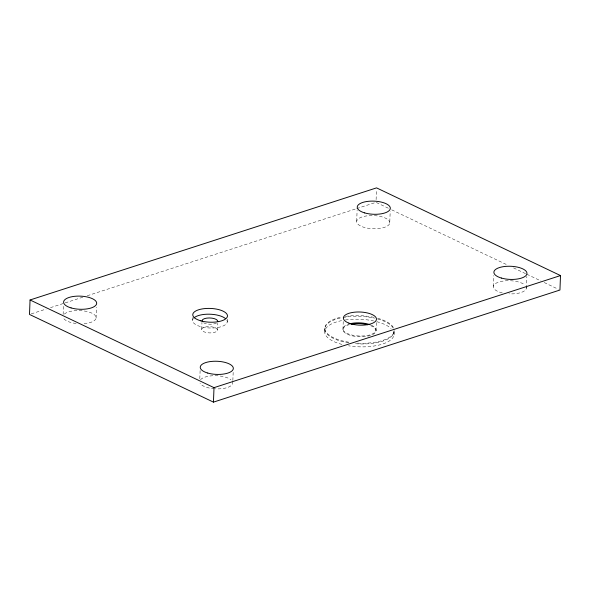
<?xml version="1.0" encoding="UTF-8"?>
<svg xmlns="http://www.w3.org/2000/svg" width="590" height="590" viewBox="0 0 590 590"><rect width="100%" height="100%" fill="white"/><g stroke="black" fill="none" stroke-linecap="round" stroke-linejoin="round"><path stroke-width="0.44" stroke-dasharray="2.95 2.21" d="M63.123 314.455L63.469 305.413M96.104 318.062L96.517 307.213M192.591 320.163L192.687 317.678M199.804 378.684L200.121 370.55M201.699 329.353L201.964 322.413M217.437 330.208A7.884 3.134 2.2 0 0 206.013 326.867A7.884 3.134 2.2 0 0 205.254 332.266A7.884 3.134 2.2 0 0 217.437 330.208L217.703 323.268M227.209 322.044L227.342 318.74M232.858 380.484L233.234 370.542M324.743 331.167L324.884 327.546M342.93 329.596L343.306 319.839M356.692 221.265L357.112 210.416M376.103 199.634L376.479 189.685M376.029 330.71L376.405 320.945M389.747 223.064A16.564 6.579 2.2 0 0 365.748 216.051A16.564 6.579 2.2 0 0 364.163 227.379A16.564 6.579 2.2 0 0 389.747 223.064L390.197 211.316M393.987 334.928L394.127 331.315A34.699 13.784 2.2 0 1 355.777 343.019M493.343 286.408L493.756 275.56M526.391 288.2L526.841 276.452M31.248 313.873L46.123 309.057M50.497 307.641L82.873 297.168M87.246 295.752L355.873 208.853M356.744 208.572L375.992 202.341L388.426 208.27M391.738 209.848L507.739 265.146M513.543 267.912L525.97 273.834M526.804 274.232L540.89 280.943M544.201 282.522L558.288 289.24M526.066 286.482A16.564 6.579 2.2 0 1 508.949 293.842M502.304 292.913A16.564 6.579 2.2 0 1 498.203 282.256A16.564 6.579 2.2 0 1 524.635 284.808M232.423 381.472A16.564 6.579 2.2 0 1 215.306 388.84M214.45 388.781A16.564 6.579 2.2 0 1 200.025 383.124M200.504 379.739A16.564 6.579 2.2 0 1 214.974 375.697A16.564 6.579 2.2 0 1 230.992 379.805M64.362 314.079A16.564 6.579 2.2 0 1 92.379 313.401A16.564 6.579 2.2 0 1 82.969 323.711M76.088 323.482A16.564 6.579 2.2 0 1 63.381 317.988M393.309 331.322A34.699 13.784 2.2 0 1 382.49 344.073A34.699 13.784 2.2 0 1 348.55 345.799M341.935 344.405A34.699 13.784 2.2 0 1 324.692 331.705A34.699 13.784 2.2 0 1 342.915 320.377M345.356 319.979A34.699 13.784 2.2 0 1 373.566 320.923M376.796 321.69A34.699 13.784 2.2 0 1 391.089 328.505M216.493 323.032A7.884 3.134 2.2 0 1 202.864 322.288M226.87 320.237A17.346 6.888 2.2 0 1 208.941 327.952A17.346 6.888 2.2 0 1 193.424 318.416M371.442 325.26A16.564 6.579 2.2 0 1 370.83 334.596A16.564 6.579 2.2 0 1 347.304 333.483A16.564 6.579 2.2 0 1 348.469 324.168M348.69 342.185A34.699 13.784 2.2 0 1 325.009 329.714A34.699 13.784 2.2 0 1 342.259 316.911M345.497 316.365A34.699 13.784 2.2 0 1 374.532 317.486M377.711 318.283A34.699 13.784 2.2 0 1 394.002 329.146M394.113 330.592A34.699 13.784 2.2 0 1 354.848 343.668M348.661 342.908A34.699 13.784 2.2 0 1 324.979 330.437A34.699 13.784 2.2 0 1 342.23 317.634M343.026 317.486A34.699 13.784 2.2 0 1 374.503 318.209M377.681 319.006A34.699 13.784 2.2 0 1 393.973 329.869M370.586 325.636A16.564 6.579 2.2 0 1 370.94 335.275A16.564 6.579 2.2 0 1 346.765 333.955A16.564 6.579 2.2 0 1 349.789 324.507"/><path stroke-width="0.89" d="M30.053 299.971L29.5 314.433L213.447 402.122L559.947 290.029L560.5 275.567L376.553 187.878L30.053 299.971L214.008 387.66L560.5 275.567M213.447 402.122L214.008 387.66M202.186 321.498A7.884 3.134 2.2 0 1 209.303 317.958A7.884 3.134 2.2 0 1 217.769 321.528M193.963 317.877A17.346 6.888 2.2 0 1 209.347 314.19A17.346 6.888 2.2 0 1 225.373 318.489M349.818 323.785A16.564 6.579 2.2 0 1 369.959 324.67M351.249 324.175A16.564 6.579 2.2 0 1 367.799 324.736M200.637 320.783A17.346 6.888 2.2 0 0 227.438 316.255A17.346 6.888 2.2 0 0 202.296 308.909A17.346 6.888 2.2 0 0 200.637 320.783M501.367 278.052A16.564 6.579 2.2 0 0 526.944 273.738A16.564 6.579 2.2 0 0 502.953 266.724A16.564 6.579 2.2 0 0 501.367 278.052M207.724 373.05A16.564 6.579 2.2 0 0 233.308 368.735A16.564 6.579 2.2 0 0 209.31 361.722A16.564 6.579 2.2 0 0 207.724 373.05M364.716 212.916A16.564 6.579 2.2 0 0 390.3 208.602A16.564 6.579 2.2 0 0 366.309 201.588A16.564 6.579 2.2 0 0 364.716 212.916M71.08 307.914A16.564 6.579 2.2 0 0 96.657 303.592A16.564 6.579 2.2 0 0 72.666 296.586A16.564 6.579 2.2 0 0 71.08 307.914M348.808 323.099A16.564 6.579 2.2 0 0 376.103 320.495A16.564 6.579 2.2 0 0 354.856 312.154A16.564 6.579 2.2 0 0 348.808 323.099"/></g></svg>
